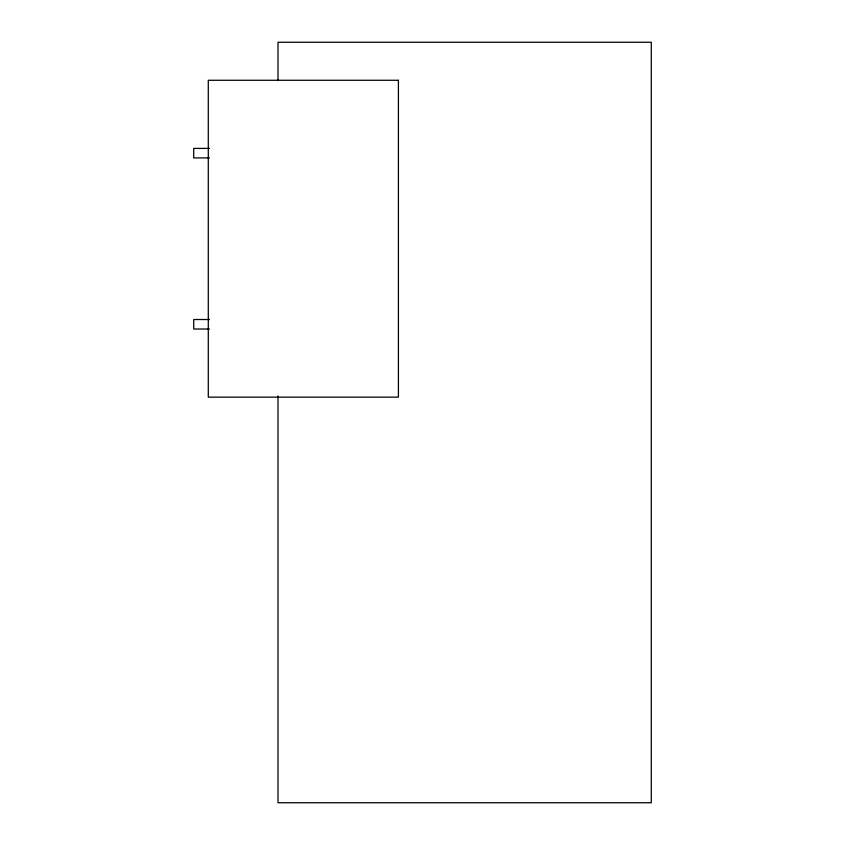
<?xml version="1.0" encoding="UTF-8"?>
<svg xmlns="http://www.w3.org/2000/svg" width="845" height="845" viewBox="0 0 845 845"><rect width="100%" height="100%" fill="white"/><g stroke="black" fill="none" stroke-linecap="round" stroke-linejoin="round"><path stroke-width="1.27" d="M209.507 148.403L193.716 148.403L193.716 157.909L209.507 157.909M209.507 319.516L193.716 319.516L193.716 329.022L209.507 329.022M278.005 80.539L278.005 42.25L651.284 42.25L651.284 802.75L278.005 802.75L278.005 396.094M398.417 80.275L208.292 80.275L208.292 397.15L398.417 397.15L398.417 80.275"/></g></svg>
